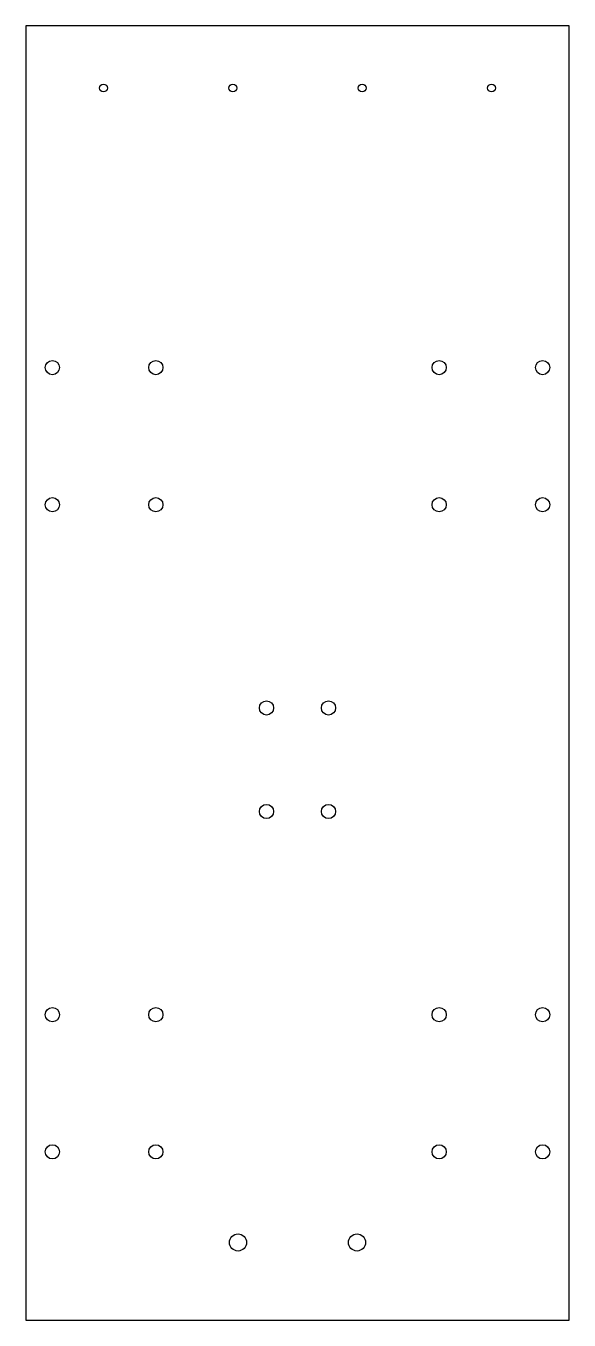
# Model space of a CAD drawing. Header units: millimetres. Extents: x -105 to 105, y -250 to 250.
import ezdxf

# ---------------------------------------------------------------- set-up
doc = ezdxf.new("R2010")
doc.units = ezdxf.units.MM

msp = doc.modelspace()

# ---------------------------------------------------------------- linework, layer by layer
at = {"color": 7, "linetype": 'Continuous', "lineweight": 25}
for p, q in [((105, 250), (-105, 250)), ((-105, 250), (-105, -250)), ((105, -250), (105, 250)), ((-105, -250), (105, -250))]:
    msp.add_line(p, q, dxfattribs=at)
for centre, radius in [((-75, 226), 1.5), ((-25, 226), 1.5), ((25, 226), 1.5), ((75, 226), 1.5), ((-94.75, 118), 2.75), ((-54.75, 118), 2.75), ((54.75, 118), 2.75), ((94.75, 118), 2.75), ((-94.75, 65), 2.75), ((-54.75, 65), 2.75), ((54.75, 65), 2.75), ((94.75, 65), 2.75), ((-12, -13.5), 2.75), ((12, -13.5), 2.75), ((-12, -53.5), 2.75), ((12, -53.5), 2.75), ((-94.75, -132), 2.75), ((-54.75, -132), 2.75), ((54.75, -132), 2.75), ((94.75, -132), 2.75), ((-94.75, -185), 2.75), ((-54.75, -185), 2.75), ((54.75, -185), 2.75), ((94.75, -185), 2.75), ((-23, -220), 3.3), ((23, -220), 3.3)]:
    msp.add_circle(centre, radius, dxfattribs=at)

doc.saveas('drawing.dxf')
